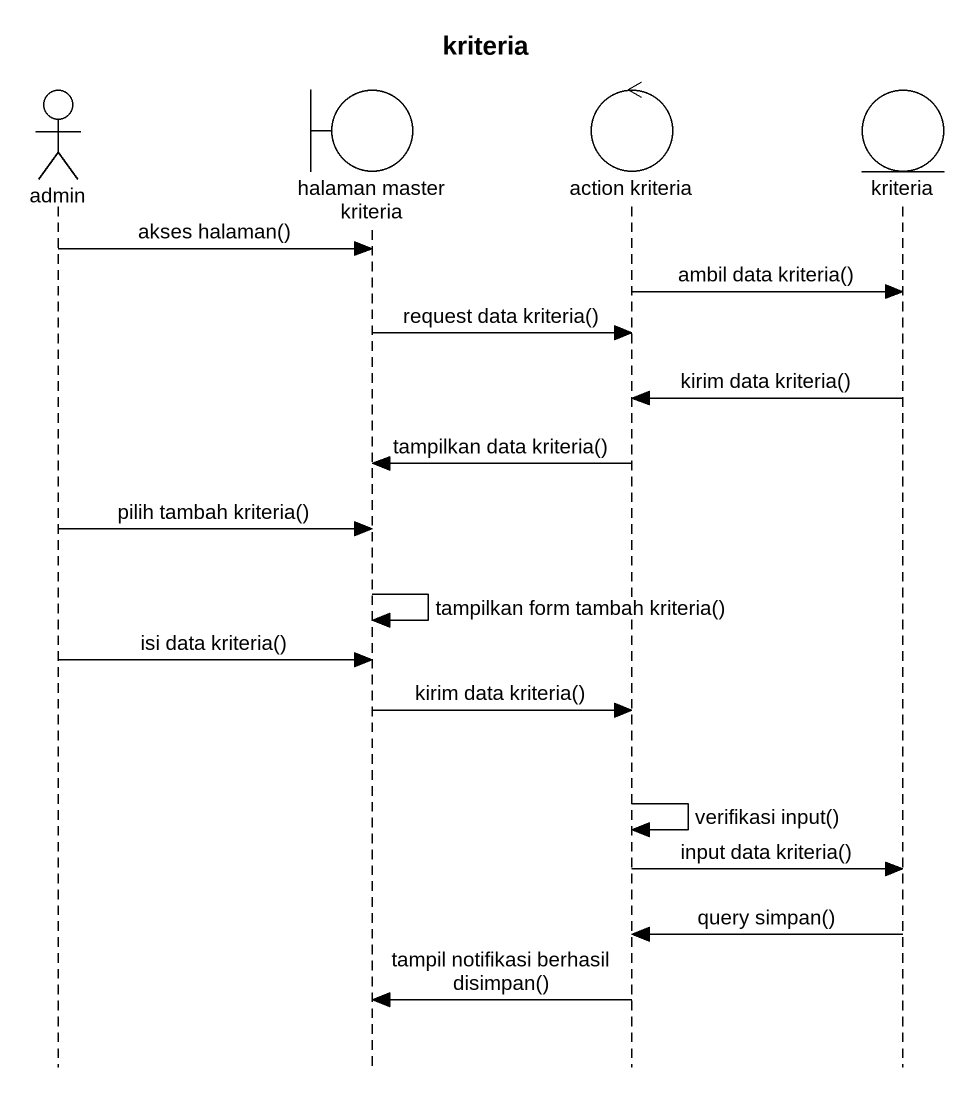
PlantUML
@startuml
title kriteria
hide footbox
actor admin
boundary "halaman master kriteria" as halaman_master_kriteria
control "action kriteria" as action_kriteria
entity kriteria

admin -> halaman_master_kriteria : akses halaman()
action_kriteria -> kriteria : ambil data kriteria()
halaman_master_kriteria -> action_kriteria : request data kriteria()
kriteria -> action_kriteria : kirim data kriteria()
action_kriteria -> halaman_master_kriteria : tampilkan data kriteria()
admin -> halaman_master_kriteria : pilih tambah kriteria()
halaman_master_kriteria -> halaman_master_kriteria : tampilkan form tambah kriteria()
admin -> halaman_master_kriteria : isi data kriteria()
halaman_master_kriteria -> action_kriteria : kirim data kriteria()
action_kriteria -> action_kriteria : verifikasi input()
action_kriteria -> kriteria : input data kriteria()
kriteria -> action_kriteria : query simpan()
action_kriteria -> halaman_master_kriteria : tampil notifikasi berhasil disimpan()
@enduml
